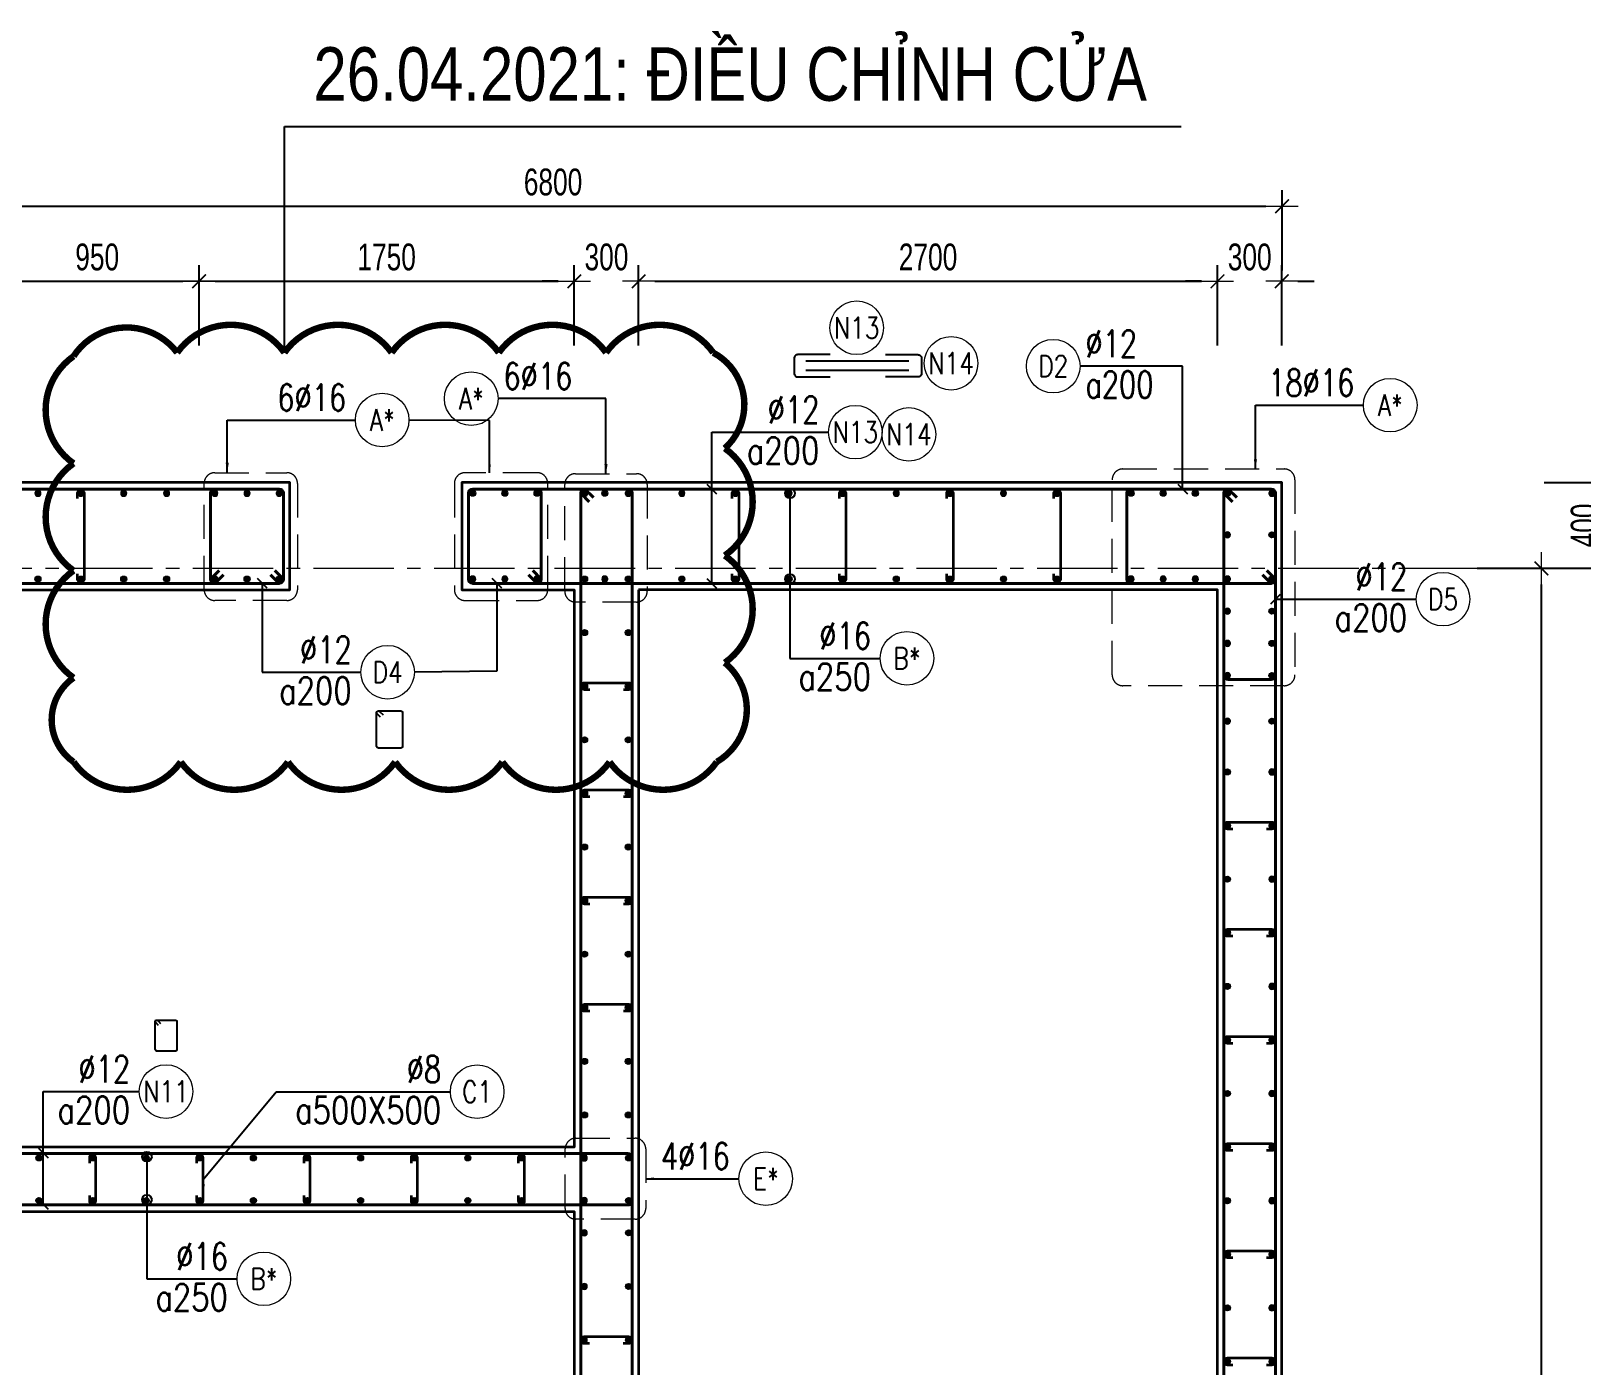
# Model space of a CAD drawing. Header units: millimetres. Extents: x 931337 to 1117500, y 19732 to 157199.
# Drawn here: x 1046183 to 1053417, y 145512 to 151739 of the extents above; entities that cross this region are included whole.
import ezdxf
from ezdxf.enums import TextEntityAlignment as Align

# ---------------------------------------------------------------- set-up
doc = ezdxf.new("R2010")
doc.units = ezdxf.units.MM
doc.header["$MEASUREMENT"] = 0
for name, pattern in [('HIDDEN', [9.525, 6.35, -3.175]), ('HIDDEN2', [4.7625, 3.175, -1.5875]), ('OF_Grid_1$0$CENTER2', [1.125, 0.75, -0.125, 0.125, -0.125])]:
    doc.linetypes.add(name, pattern=pattern)
doc.layers.get('0').update_dxf_attribs({"lineweight": 20})
doc.layers.get('Defpoints').update_dxf_attribs({"color": 151, "lineweight": 9})
doc.layers.add('Hidden', color=9, linetype='HIDDEN')
doc.layers.add('Ligature', color=1, linetype='Continuous')
for name, color, linetype, lineweight in [('KC-LEADER', 153, 'Continuous', 18), ('KC-THEP', 6, 'Continuous', 40), ('NDC_S_DIM', 1, 'Continuous', 15), ('NDC_S_HIDDEN', 8, 'HIDDEN2', 13), ('NDC_S_LEADER', 1, 'Continuous', 15), ('NDC_S_REBAR', 4, 'Continuous', 35), ('NDC_S_STIRRUP', 4, 'Continuous', 40), ('NDC_S_VN TEXT', 7, 'Continuous', 20), ('NDC_S_WALL', 6, 'Continuous', 35), ('OF_Grid_1$0$NDC_S_AXIS', 5, 'OF_Grid_1$0$CENTER2', 13)]:
    doc.layers.add(name, color=color, linetype=linetype, lineweight=lineweight)
doc.layers.add('NDC-S-REVC', color=240, linetype='Continuous', lineweight=20, plot=False)
doc.styles.add('ARIAL', font='arial.ttf', dxfattribs={"width": 0.8})
doc.styles.add('NDC_DIM', font='', dxfattribs={"width": 0.75})
doc.styles.add('NDC_EN TXT', font='romans.shx', dxfattribs={"width": 0.8})
doc.styles.get('NDC_DIM').set_extended_font_data('Dotum')
doc.dimstyles.new('NDC_dim_25', dxfattribs={"dimscale": 25, "dimtxt": 2.5, "dimasz": 1.5, "dimexe": 1.5, "dimexo": 2.5, "dimgap": 1, "dimtad": 1, "dimdec": 0, "dimzin": 0, "dimdsep": 46, "dimtxsty": 'NDC_DIM', "dimblk": 'DIMMARK', "dimcen": 0.09, "dimdle": 1.2, "dimclrd": 1, "dimclre": 1, "dimclrt": 3, "dimadec": 0, "dimazin": 0, "dimtfac": 1, "dimtdec": 0, "dimtix": 1, "dimtofl": 0, "dimtmove": 0, "dimatfit": 3, "dimfxl": 6, "dimfxlon": 1, "dimtolj": 1, "dimtzin": 0, "dimarcsym": 0})
doc.dimstyles.new('NDC_dim_30', dxfattribs={"dimscale": 30, "dimtxt": 2.5, "dimasz": 1.5, "dimexe": 1.5, "dimexo": 2.5, "dimgap": 1, "dimtad": 1, "dimdec": 0, "dimzin": 0, "dimdsep": 46, "dimtxsty": 'NDC_DIM', "dimblk": 'DIMMARK', "dimcen": 0.09, "dimdle": 1.2, "dimclrd": 1, "dimclre": 1, "dimclrt": 3, "dimadec": 0, "dimazin": 0, "dimtfac": 1, "dimtdec": 0, "dimtix": 1, "dimtofl": 0, "dimtmove": 0, "dimatfit": 3, "dimfxl": 6, "dimfxlon": 1, "dimtolj": 1, "dimtzin": 0, "dimarcsym": 0})
doc.dimstyles.new('NDC_dim_50', dxfattribs={"dimscale": 50, "dimtxt": 2.5, "dimasz": 1.5, "dimexe": 1.5, "dimexo": 2.5, "dimgap": 1, "dimtad": 1, "dimdec": 0, "dimzin": 0, "dimdsep": 46, "dimtxsty": 'NDC_DIM', "dimblk": 'DIMMARK', "dimcen": 0.09, "dimdle": 1.2, "dimclrd": 1, "dimclre": 1, "dimclrt": 3, "dimadec": 0, "dimazin": 0, "dimtfac": 1, "dimtdec": 0, "dimtix": 1, "dimtofl": 0, "dimtmove": 0, "dimatfit": 3, "dimfxl": 6, "dimfxlon": 1, "dimtolj": 1, "dimtzin": 0, "dimarcsym": 0})

# ---------------------------------------------------------------- blocks, each defined once
blk = doc.blocks.new('THEP')
at = {"layer": 'KC-LEADER', "color": 6}
blk.add_circle((0, 0), 14, dxfattribs=at)
at = {"layer": 'KC-THEP'}
for p, q in [((-14, 0), (14, 0)), ((9.9, 9.9), (-9.9, -9.9)), ((-9.9, 9.9), (9.9, -9.9)), ((0, 14), (0, -14))]:
    blk.add_line(p, q, dxfattribs=at)
blk = doc.blocks.new('DIMMARK')
at = {"layer": 'NDC_S_DIM', "color": 1}
blk.add_line((-1.5, 0), (1, 0), dxfattribs=at)
at = {"layer": 'NDC_S_DIM', "color": 2, "const_width": 0.1}
blk.add_lwpolyline([(-0.424, -0.424), (0.424, 0.424)], dxfattribs=at)
blk = doc.blocks.new('*U9')
blk.add_circle((2.5, 0), 2.5)
at = {"layer": 'NDC_S_VN TEXT', "color": 3, "style": 'NDC_EN TXT', "width": 0.75}
blk.add_attdef('DK2', text='', height=2.5, dxfattribs=at).set_placement((-0.85, 0.85), align=Align.RIGHT)
at = {"layer": 'NDC_S_VN TEXT', "color": 7, "style": 'NDC_EN TXT', "width": 0.8}
blk.add_attdef('SH3', text='', height=2, dxfattribs=at).set_placement((2.5, 0), align=Align.MIDDLE)
blk = doc.blocks.new('*U10')
blk.add_circle((2.5, 0), 2.5)
at = {"layer": 'NDC_S_VN TEXT', "color": 3, "style": 'NDC_EN TXT'}
for tag, width, p in [('DK2', 0.75, (-0.85, 0.85)), ('KC2', 0.8, (-0.85, -2.97))]:
    blk.add_attdef(tag, text='', height=2.5, dxfattribs=dict(at, width=width)).set_placement(p, align=Align.RIGHT)
at = {"layer": 'NDC_S_VN TEXT', "color": 7, "style": 'NDC_EN TXT', "width": 0.8}
blk.add_attdef('SH3', text='', height=2, dxfattribs=at).set_placement((2.5, 0), align=Align.MIDDLE)
blk = doc.blocks.new('*U13')
blk.add_circle((-2.5, 0), 2.5)
at = {"layer": 'NDC_S_VN TEXT', "color": 3, "style": 'NDC_EN TXT', "width": 0.75}
blk.add_attdef('DK1', (0.5, 0.85), '', height=2.5, dxfattribs=at)
at = {"layer": 'NDC_S_VN TEXT', "color": 7, "style": 'NDC_EN TXT', "width": 0.8}
blk.add_attdef('SH2', text='', height=2, dxfattribs=at).set_placement((-2.5, 0), align=Align.MIDDLE)
blk = doc.blocks.new('*U827')
at = {"layer": 'KC-THEP', "rotation": 9.66856443638095}
for p in [(0, 99.3), (0, -99.3)]:
    blk.add_blockref('THEP', p, dxfattribs=at)
blk = doc.blocks.new('*U826')
at = {"layer": 'NDC_S_HIDDEN', "color": 0, "linetype": 'ByBlock', "lineweight": -2, "transparency": 16777216}
for p in [(0, 0), (250, 0), (500, 0), (750, 0), (1000, 0), (1250, 0), (1500, 0), (1750, 0), (2000, 0), (2250, 0), (2500, 0)]:
    blk.add_blockref('*U827', p, dxfattribs=at)
blk = doc.blocks.new('*U833')
at = {"layer": 'NDC_S_REBAR'}
blk.add_lwpolyline([(-15, -75), (-15, -100, 1), (15, -100), (15, 100, 1), (-15, 100), (-15, 75)], format="xyb", dxfattribs=at)
blk = doc.blocks.new('*U832')
at = {"layer": 'NDC_S_HIDDEN', "color": 0, "linetype": 'ByBlock', "lineweight": -2, "transparency": 16777216}
for p in [(0, 0), (500, 0), (1000, 0), (1500, 0), (2000, 0)]:
    blk.add_blockref('*U833', p, dxfattribs=at)
blk = doc.blocks.new('*U829')
at = {"layer": 'KC-THEP', "xscale": -1, "rotation": 170.331435563619}
blk.add_blockref('THEP', (0, 200), dxfattribs=at)
at = {"layer": 'KC-THEP', "rotation": 9.668564436380946}
blk.add_blockref('THEP', (0, -200), dxfattribs=at)
blk = doc.blocks.new('*U828')
at = {"layer": 'NDC_S_HIDDEN', "color": 0, "linetype": 'ByBlock', "lineweight": -2, "transparency": 16777216}
for p in [(0, 0), (250, 0), (500, 0), (750, 0), (1000, 0), (1250, 0), (1500, 0), (1750, 0)]:
    blk.add_blockref('*U829', p, dxfattribs=at)
blk = doc.blocks.new('*U831')
at = {"layer": 'NDC_S_REBAR'}
blk.add_lwpolyline([(-15, 175), (-15, 200, -1), (15, 200), (15, -200, -1), (-15, -200), (-15, -175)], format="xyb", dxfattribs=at)
blk = doc.blocks.new('*U830')
at = {"layer": 'NDC_S_HIDDEN', "color": 0, "linetype": 'ByBlock', "lineweight": -2, "transparency": 16777216}
for p in [(0, 0), (500, 0), (1000, 0), (1500, 0)]:
    blk.add_blockref('*U831', p, dxfattribs=at)
blk = doc.blocks.new('*U11')
blk.add_circle((-2.5, 0), 2.5)
at = {"layer": 'NDC_S_VN TEXT', "color": 3, "style": 'NDC_EN TXT', "width": 0.75}
for tag, p in [('DK1', (0.5, 0.85)), ('KC1', (0.5, -2.97))]:
    blk.add_attdef(tag, p, '', height=2.5, dxfattribs=at)
at = {"layer": 'NDC_S_VN TEXT', "color": 7, "style": 'NDC_EN TXT', "width": 0.8}
blk.add_attdef('SH2', text='', height=2, dxfattribs=at).set_placement((-2.5, 0), align=Align.MIDDLE)
blk = doc.blocks.new('A$C7BC65A55')
at = {"layer": 'Ligature'}
for p, q in [((-15.2, 372, 0), (-15.2, 38.5, 0)), ((15.2, 372, 0), (15.2, 38.5, 0))]:
    blk.add_line(p, q, dxfattribs=at)
for points in [[(-36.2, 296.5), (-36.2, 400.9, -0.414214), (-24, 413.1), (24, 413.1, -0.414214), (36.2, 400.9), (36.2, 296.5)], [(-36.2, 116.5), (-36.2, 12.2, 0.414214), (-24, 0), (24, 0, 0.414214), (36.2, 12.2), (36.2, 116.5)]]:
    blk.add_lwpolyline(points, format="xyb", dxfattribs=at)
blk = doc.blocks.new('*D852')
at = {"layer": 'Defpoints', "color": 0, "ltscale": 200, "transparency": 16777216}
for p in [(1046966.8, 150571.8), (1046966.8, 149805.3), (1046017, 149305.3)]:
    blk.add_point(p, dxfattribs=at)
at = {"layer": 'NDC_S_DIM', "color": 1, "lineweight": -2, "ltscale": 200, "transparency": 16777216}
for p, q in [((1046017, 150271.8), (1046017, 150646.8)), ((1046966.8, 150271.8), (1046966.8, 150646.8)), ((1046092, 150571.8), (1046891.8, 150571.8))]:
    blk.add_line(p, q, dxfattribs=at)
at = {"layer": 'NDC_S_DIM', "color": 1, "lineweight": -2, "ltscale": 200, "transparency": 16777216, "xscale": 75, "yscale": 75, "zscale": 75, "rotation": 180}
blk.add_blockref('DIMMARK', (1046017, 150571.8), dxfattribs=at)
at = {"layer": 'NDC_S_DIM', "color": 1, "lineweight": -2, "ltscale": 200, "transparency": 16777216, "xscale": 75, "yscale": 75, "zscale": 75}
blk.add_blockref('DIMMARK', (1046966.8, 150571.8), dxfattribs=at)
at = {"layer": 'NDC_S_DIM', "color": 3, "ltscale": 200, "transparency": 16777216, "insert": (1046491.9, 150684.4), "char_height": 125, "attachment_point": 5, "style": 'NDC_DIM'}
blk.add_mtext('\\A1;950', dxfattribs=at)
blk = doc.blocks.new('*D853')
at = {"layer": 'Defpoints', "color": 0, "ltscale": 200, "transparency": 16777216}
for p in [(1048717, 150571.8), (1046966.8, 149805.3), (1048717, 149305.3)]:
    blk.add_point(p, dxfattribs=at)
at = {"layer": 'NDC_S_DIM', "color": 1, "lineweight": -2, "ltscale": 200, "transparency": 16777216}
for p, q in [((1046966.8, 150271.8), (1046966.8, 150646.8)), ((1048717, 150271.8), (1048717, 150646.8)), ((1047041.8, 150571.8), (1048642, 150571.8))]:
    blk.add_line(p, q, dxfattribs=at)
at = {"layer": 'NDC_S_DIM', "color": 1, "lineweight": -2, "ltscale": 200, "transparency": 16777216, "xscale": 75, "yscale": 75, "zscale": 75, "rotation": 180}
blk.add_blockref('DIMMARK', (1046966.8, 150571.8), dxfattribs=at)
at = {"layer": 'NDC_S_DIM', "color": 1, "lineweight": -2, "ltscale": 200, "transparency": 16777216, "xscale": 75, "yscale": 75, "zscale": 75}
blk.add_blockref('DIMMARK', (1048717, 150571.8), dxfattribs=at)
at = {"layer": 'NDC_S_DIM', "color": 3, "ltscale": 200, "transparency": 16777216, "insert": (1047841.9, 150684.4), "char_height": 125, "attachment_point": 5, "style": 'NDC_DIM'}
blk.add_mtext('\\A1;1750', dxfattribs=at)
blk = doc.blocks.new('*D854')
at = {"layer": 'Defpoints', "color": 0, "ltscale": 200, "transparency": 16777216}
for p in [(1049017, 150571.8), (1048717, 149305.3), (1049017, 149305.3)]:
    blk.add_point(p, dxfattribs=at)
at = {"layer": 'NDC_S_DIM', "color": 1, "lineweight": -2, "ltscale": 200, "transparency": 16777216}
for p, q in [((1048717, 150271.8), (1048717, 150646.8)), ((1049017, 150271.8), (1049017, 150646.8)), ((1048642, 150571.8), (1048567, 150571.8)), ((1049092, 150571.8), (1049167, 150571.8))]:
    blk.add_line(p, q, dxfattribs=at)
at = {"layer": 'NDC_S_DIM', "color": 1, "lineweight": -2, "ltscale": 200, "transparency": 16777216, "xscale": 75, "yscale": 75, "zscale": 75}
blk.add_blockref('DIMMARK', (1048717, 150571.8), dxfattribs=at)
at = {"layer": 'NDC_S_DIM', "color": 1, "lineweight": -2, "ltscale": 200, "transparency": 16777216, "xscale": 75, "yscale": 75, "zscale": 75, "rotation": 180}
blk.add_blockref('DIMMARK', (1049017, 150571.8), dxfattribs=at)
at = {"layer": 'NDC_S_DIM', "color": 3, "ltscale": 200, "transparency": 16777216, "insert": (1048867, 150684.4), "char_height": 125, "attachment_point": 5, "style": 'NDC_DIM'}
blk.add_mtext('\\A1;300', dxfattribs=at)
blk = doc.blocks.new('*D855')
at = {"layer": 'Defpoints', "color": 0, "ltscale": 200, "transparency": 16777216}
for p in [(1051717, 150571.8), (1049017, 149305.3), (1051717, 149266.9)]:
    blk.add_point(p, dxfattribs=at)
at = {"layer": 'NDC_S_DIM', "color": 1, "lineweight": -2, "ltscale": 200, "transparency": 16777216}
for p, q in [((1049017, 150271.8), (1049017, 150646.8)), ((1051717, 150271.8), (1051717, 150646.8)), ((1049092, 150571.8), (1051642, 150571.8))]:
    blk.add_line(p, q, dxfattribs=at)
at = {"layer": 'NDC_S_DIM', "color": 1, "lineweight": -2, "ltscale": 200, "transparency": 16777216, "xscale": 75, "yscale": 75, "zscale": 75, "rotation": 180}
blk.add_blockref('DIMMARK', (1049017, 150571.8), dxfattribs=at)
at = {"layer": 'NDC_S_DIM', "color": 1, "lineweight": -2, "ltscale": 200, "transparency": 16777216, "xscale": 75, "yscale": 75, "zscale": 75}
blk.add_blockref('DIMMARK', (1051717, 150571.8), dxfattribs=at)
at = {"layer": 'NDC_S_DIM', "color": 3, "ltscale": 200, "transparency": 16777216, "insert": (1050367, 150684.4), "char_height": 125, "attachment_point": 5, "style": 'NDC_DIM'}
blk.add_mtext('\\A1;2700', dxfattribs=at)
blk = doc.blocks.new('*D856')
at = {"layer": 'Defpoints', "color": 0, "ltscale": 200, "transparency": 16777216}
for p in [(1052017, 150571.8), (1051717, 149266.9), (1052017, 149225.9)]:
    blk.add_point(p, dxfattribs=at)
at = {"layer": 'NDC_S_DIM', "color": 1, "lineweight": -2, "ltscale": 200, "transparency": 16777216}
for p, q in [((1051717, 150271.8), (1051717, 150646.8)), ((1052017, 150271.8), (1052017, 150646.8)), ((1051642, 150571.8), (1051567, 150571.8)), ((1052092, 150571.8), (1052167, 150571.8))]:
    blk.add_line(p, q, dxfattribs=at)
at = {"layer": 'NDC_S_DIM', "color": 1, "lineweight": -2, "ltscale": 200, "transparency": 16777216, "xscale": 75, "yscale": 75, "zscale": 75}
blk.add_blockref('DIMMARK', (1051717, 150571.8), dxfattribs=at)
at = {"layer": 'NDC_S_DIM', "color": 1, "lineweight": -2, "ltscale": 200, "transparency": 16777216, "xscale": 75, "yscale": 75, "zscale": 75, "rotation": 180}
blk.add_blockref('DIMMARK', (1052017, 150571.8), dxfattribs=at)
at = {"layer": 'NDC_S_DIM', "color": 3, "ltscale": 200, "transparency": 16777216, "insert": (1051867, 150684.4), "char_height": 125, "attachment_point": 5, "style": 'NDC_DIM'}
blk.add_mtext('\\A1;300', dxfattribs=at)
blk = doc.blocks.new('*D858')
at = {"layer": 'Defpoints', "color": 0, "ltscale": 200, "transparency": 16777216}
for p in [(1052018, 150921.5), (1045217.8, 149011.3), (1052018, 148381.5)]:
    blk.add_point(p, dxfattribs=at)
at = {"layer": 'NDC_S_DIM', "color": 1, "lineweight": -2, "ltscale": 200, "transparency": 16777216}
for p, q in [((1045217.8, 150621.5), (1045217.8, 150996.5)), ((1052018, 150621.5), (1052018, 150996.5)), ((1045292.8, 150921.5), (1051943, 150921.5))]:
    blk.add_line(p, q, dxfattribs=at)
at = {"layer": 'NDC_S_DIM', "color": 1, "lineweight": -2, "ltscale": 200, "transparency": 16777216, "xscale": 75, "yscale": 75, "zscale": 75, "rotation": 180}
blk.add_blockref('DIMMARK', (1045217.8, 150921.5), dxfattribs=at)
at = {"layer": 'NDC_S_DIM', "color": 1, "lineweight": -2, "ltscale": 200, "transparency": 16777216, "xscale": 75, "yscale": 75, "zscale": 75}
blk.add_blockref('DIMMARK', (1052018, 150921.5), dxfattribs=at)
at = {"layer": 'NDC_S_DIM', "color": 3, "ltscale": 200, "transparency": 16777216, "insert": (1048617.9, 151034.1), "char_height": 125, "attachment_point": 5, "style": 'NDC_DIM'}
blk.add_mtext('\\A1;6800', dxfattribs=at)
blk = doc.blocks.new('*D862')
at = {"layer": 'Defpoints', "color": 0, "transparency": 16777216}
for p in [(1051387.7, 149232.7), (1053227.7, 149232.7), (1051278.3, 137632.7)]:
    blk.add_point(p, dxfattribs=at)
at = {"layer": 'NDC_S_DIM', "color": 1, "lineweight": -2, "transparency": 16777216}
for p, q in [((1052927.7, 149232.7), (1053302.7, 149232.7)), ((1053227.7, 137707.7), (1053227.7, 149157.7)), ((1052927.7, 137632.7), (1053302.7, 137632.7))]:
    blk.add_line(p, q, dxfattribs=at)
at = {"layer": 'NDC_S_DIM', "color": 1, "lineweight": -2, "transparency": 16777216, "xscale": 75, "yscale": 75, "zscale": 75}
for p, rotation in [((1053227.7, 149232.7), 90), ((1053227.7, 137632.7), 270)]:
    blk.add_blockref('DIMMARK', p, dxfattribs=dict(at, rotation=rotation))
at = {"layer": 'NDC_S_DIM', "color": 3, "transparency": 16777216, "insert": (1053115.1, 143432.7), "char_height": 125, "attachment_point": 5, "rotation": 90, "style": 'NDC_DIM'}
blk.add_mtext('\\A1;11600', dxfattribs=at)
blk = doc.blocks.new('*D864')
at = {"layer": 'Defpoints', "color": 0, "ltscale": 200, "transparency": 16777216}
for p in [(1051903.1, 149232.7), (1053540.3, 149232.7), (1051903, 137632.9)]:
    blk.add_point(p, dxfattribs=at)
at = {"layer": 'NDC_S_DIM', "color": 1, "lineweight": -2, "ltscale": 200, "transparency": 16777216}
for p, q in [((1053240.3, 149232.7), (1053615.3, 149232.7)), ((1053540.3, 137707.9), (1053540.3, 149157.7)), ((1053240.3, 137632.9), (1053615.3, 137632.9))]:
    blk.add_line(p, q, dxfattribs=at)
at = {"layer": 'NDC_S_DIM', "color": 1, "lineweight": -2, "ltscale": 200, "transparency": 16777216, "xscale": 75, "yscale": 75, "zscale": 75}
for p, rotation in [((1053540.3, 149232.7), 90), ((1053540.3, 137632.9), 270)]:
    blk.add_blockref('DIMMARK', p, dxfattribs=dict(at, rotation=rotation))
at = {"layer": 'NDC_S_DIM', "color": 3, "ltscale": 200, "transparency": 16777216, "insert": (1053427.7, 143432.8), "char_height": 125, "attachment_point": 5, "rotation": 90, "style": 'NDC_DIM'}
blk.add_mtext('\\A1;11600', dxfattribs=at)
blk = doc.blocks.new('*D849')
at = {"layer": 'Defpoints', "color": 0, "ltscale": 200, "transparency": 16777216}
for p in [(1052017, 149632.7), (1053540.3, 149632.7), (1051903.1, 149232.7)]:
    blk.add_point(p, dxfattribs=at)
at = {"layer": 'NDC_S_DIM', "color": 1, "lineweight": -2, "ltscale": 200, "transparency": 16777216}
for p, q in [((1053240.3, 149632.7), (1053615.3, 149632.7)), ((1053540.3, 149307.7), (1053540.3, 149557.7)), ((1053240.3, 149232.7), (1053615.3, 149232.7))]:
    blk.add_line(p, q, dxfattribs=at)
at = {"layer": 'NDC_S_DIM', "color": 1, "lineweight": -2, "ltscale": 200, "transparency": 16777216, "xscale": 75, "yscale": 75, "zscale": 75}
for p, rotation in [((1053540.3, 149632.7), 90), ((1053540.3, 149232.7), 270)]:
    blk.add_blockref('DIMMARK', p, dxfattribs=dict(at, rotation=rotation))
at = {"layer": 'NDC_S_DIM', "color": 3, "ltscale": 200, "transparency": 16777216, "insert": (1053427.7, 149432.7), "char_height": 125, "attachment_point": 5, "rotation": 90, "style": 'NDC_DIM'}
blk.add_mtext('\\A1;400', dxfattribs=at)

msp = doc.modelspace()

# ---------------------------------------------------------------- linework, layer by layer
for centre in [(1050034.147, 150354.894), (1050474.248, 150189.138), (1050277.418, 149857.624)]:
    msp.add_circle(centre, 125)
at = {"layer": 'Ligature'}
for points in [[(1047813.476, 148537.645), (1047797.51, 148553.611, -0.66817864), (1047803.284, 148567.549), (1047907.913, 148567.549, -0.41421356), (1047916.077, 148559.384), (1047916.077, 148402.277, -0.41421356), (1047907.913, 148394.112), (1047803.284, 148394.112, -0.41421356), (1047795.119, 148402.277), (1047795.119, 148559.384, -0.66817864), (1047809.057, 148565.158), (1047825.023, 148549.192)], [(1046778.058, 147100.489), (1046764.753, 147113.793, -0.66817864), (1046769.565, 147125.409), (1046856.755, 147125.409, -0.41421356), (1046863.559, 147118.605), (1046863.559, 146987.682, -0.41421356), (1046856.755, 146980.878), (1046769.565, 146980.878, -0.41421356), (1046762.761, 146987.682), (1046762.761, 147118.605, -0.66817864), (1046774.376, 147123.416), (1046787.681, 147110.111)]]:
    msp.add_lwpolyline(points, format="xyb", dxfattribs=at)
at = {"layer": 'NDC-S-REVC', "const_width": 30}
msp.add_lwpolyline([(1046381.673, 148329.656, 0.52056705), (1046881.673, 148329.656, 0.52056705), (1047381.673, 148329.656, 0.52056705), (1047881.673, 148329.656, 0.52056705), (1048381.673, 148329.656, 0.52056705), (1048881.673, 148329.656, 0.52056705), (1049381.673, 148329.656, 0.52056705), (1049418.899, 148792.43, 0.52056705), (1049418.899, 149292.43, 0.52056705), (1049418.899, 149792.43, 0.52056705), (1049365.12, 150238.651, 0.52056705), (1048865.12, 150238.651, 0.52056705), (1048365.12, 150238.651, 0.52056705), (1047865.12, 150238.651, 0.52056705), (1047365.12, 150238.651, 0.52056705), (1046865.12, 150238.651, 0.52056705), (1046381.673, 150222.097, 0.52056705), (1046381.673, 149722.097, 0.52056705), (1046381.673, 149222.097, 0.52056705), (1046381.673, 148722.097, 0.52056705)], format="xyb", close=True, dxfattribs=at)
at = {"layer": 'NDC_S_HIDDEN', "ltscale": 50}
for points in [[(1047040.79, 149678.842), (1047376.014, 149678.842, -0.41421356), (1047426.014, 149628.842), (1047426.014, 149132.684, -0.41421356), (1047376.014, 149082.684), (1047040.79, 149082.684, -0.41421356), (1046990.79, 149132.684), (1046990.79, 149628.842, -0.41421356)], [(1048543.13, 149678.842), (1048207.906, 149678.842, 0.41421356), (1048157.906, 149628.842), (1048157.906, 149132.684, 0.41421356), (1048207.906, 149082.684), (1048543.13, 149082.684, 0.41421356), (1048593.13, 149132.684), (1048593.13, 149628.842, 0.41421356)], [(1048722.719, 149674.225), (1049006.98, 149674.225, -0.41421356), (1049056.98, 149624.225), (1049056.98, 149125.405, -0.41421356), (1049006.98, 149075.405), (1048722.719, 149075.405, -0.41421356), (1048672.719, 149125.405), (1048672.719, 149624.225, -0.41421356)], [(1051275.656, 149696.084), (1052027.866, 149696.084, -0.41421356), (1052077.866, 149646.084), (1052077.866, 148735.14, -0.41421356), (1052027.866, 148685.14), (1051275.656, 148685.14, -0.41421356), (1051225.656, 148735.14), (1051225.656, 149646.084, -0.41421356)], [(1048724.485, 146574.074), (1049000.328, 146574.074, -0.41421356), (1049050.328, 146524.074), (1049050.328, 146246.525, -0.41421356), (1049000.328, 146196.525), (1048724.485, 146196.525, -0.41421356), (1048674.485, 146246.525), (1048674.485, 146524.074, -0.41421356)]]:
    msp.add_lwpolyline(points, format="xyb", close=True, dxfattribs=at)
at = {"layer": 'NDC_S_REBAR'}
for points in [[(1046400.79, 149557.684), (1046400.79, 149582.684, -1), (1046430.79, 149582.684), (1046430.79, 149182.684, -1), (1046400.79, 149182.684), (1046400.79, 149207.684)], [(1048947.064, 148667.684), (1048972.064, 148667.684, 1), (1048972.064, 148697.684), (1048765.04, 148697.684, 1), (1048765.04, 148667.684), (1048790.04, 148667.684)], [(1048947.064, 148167.684), (1048972.064, 148167.684, 1), (1048972.064, 148197.684), (1048765.04, 148197.684, 1), (1048765.04, 148167.684), (1048790.04, 148167.684)], [(1051945.472, 148017.684), (1051970.472, 148017.684, 1), (1051970.472, 148047.684), (1051763.448, 148047.684, 1), (1051763.448, 148017.684), (1051788.448, 148017.684)], [(1048947.064, 147667.684), (1048972.064, 147667.684, 1), (1048972.064, 147697.684), (1048765.04, 147697.684, 1), (1048765.04, 147667.684), (1048790.04, 147667.684)], [(1051945.472, 147517.684), (1051970.472, 147517.684, 1), (1051970.472, 147547.684), (1051763.448, 147547.684, 1), (1051763.448, 147517.684), (1051788.448, 147517.684)], [(1048947.064, 147167.684), (1048972.064, 147167.684, 1), (1048972.064, 147197.684), (1048765.04, 147197.684, 1), (1048765.04, 147167.684), (1048790.04, 147167.684)], [(1051945.472, 147017.684), (1051970.472, 147017.684, 1), (1051970.472, 147047.684), (1051763.448, 147047.684, 1), (1051763.448, 147017.684), (1051788.448, 147017.684)], [(1051945.472, 146517.684), (1051970.472, 146517.684, 1), (1051970.472, 146547.684), (1051763.448, 146547.684, 1), (1051763.448, 146517.684), (1051788.448, 146517.684)], [(1051945.472, 146017.684), (1051970.472, 146017.684, 1), (1051970.472, 146047.684), (1051763.448, 146047.684, 1), (1051763.448, 146017.684), (1051788.448, 146017.684)], [(1048945.472, 145617.684), (1048970.472, 145617.684, 1), (1048970.472, 145647.684), (1048763.448, 145647.684, 1), (1048763.448, 145617.684), (1048788.448, 145617.684)], [(1051945.472, 145517.684), (1051970.472, 145517.684, 1), (1051970.472, 145547.684), (1051763.448, 145547.684, 1), (1051763.448, 145517.684), (1051788.448, 145517.684)]]:
    msp.add_lwpolyline(points, format="xyb", dxfattribs=at)
at = {"layer": 'NDC_S_STIRRUP'}
for points in [[(1047300.79, 149202.684), (1047340.79, 149162.684, 0.41421356), (1047360.79, 149182.684), (1047360.79, 149582.684, 0.41421356), (1047340.79, 149602.684), (1039867.76, 149602.684, 0.41421356), (1039847.76, 149582.684), (1039847.76, 149182.684, 0.41421356), (1039867.76, 149162.684), (1047340.79, 149162.684, 0.41421356), (1047360.79, 149182.684), (1047320.79, 149222.684)], [(1047060.79, 149222.684), (1047020.79, 149182.684, 0.41421356), (1047040.79, 149162.684), (1047340.79, 149162.684, 0.41421356), (1047360.79, 149182.684), (1047360.79, 149582.684, 0.41421356), (1047340.79, 149602.684), (1047040.79, 149602.684, 0.41421356), (1047020.79, 149582.684), (1047020.79, 149182.684, 0.41421356), (1047040.79, 149162.684), (1047080.79, 149202.684)], [(1051926.96, 149202.684), (1051966.96, 149162.684, 0.41421356), (1051986.96, 149182.684), (1051986.96, 149582.684, 0.41421356), (1051966.96, 149602.684), (1048243.13, 149602.684, 0.41421356), (1048223.13, 149582.684), (1048223.13, 149182.684, 0.41421356), (1048243.13, 149162.684), (1051966.96, 149162.684, 0.41421356), (1051986.96, 149182.684), (1051946.96, 149222.684)], [(1048523.13, 149222.684), (1048563.13, 149182.684, -0.41421356), (1048543.13, 149162.684), (1048243.13, 149162.684, -0.41421356), (1048223.13, 149182.684), (1048223.13, 149582.684, -0.41421356), (1048243.13, 149602.684), (1048543.13, 149602.684, -0.41421356), (1048563.13, 149582.684), (1048563.13, 149182.684, -0.41421356), (1048543.13, 149162.684), (1048503.13, 149202.684)], [(1048786.96, 149542.684), (1048746.96, 149582.684, -0.41421356), (1048766.96, 149602.684), (1048966.96, 149602.684, -0.41421356), (1048986.96, 149582.684), (1048986.96, 137282.684, -0.41421356), (1048966.96, 137262.684), (1048766.96, 137262.684, -0.41421356), (1048746.96, 137282.684), (1048746.96, 149582.684, -0.41421356), (1048766.96, 149602.684), (1048806.96, 149562.684)], [(1051926.96, 149202.684), (1051966.96, 149162.684, 0.41421356), (1051986.96, 149182.684), (1051986.96, 149582.684, 0.41421356), (1051966.96, 149602.684), (1051313.448, 149602.684, 0.41421356), (1051293.448, 149582.684), (1051293.448, 149182.684, 0.41421356), (1051313.448, 149162.684), (1051966.96, 149162.684, 0.41421356), (1051986.96, 149182.684), (1051946.96, 149222.684)], [(1051786.96, 137322.684), (1051746.96, 137282.684, 0.41421356), (1051766.96, 137262.684), (1051966.96, 137262.684, 0.41421356), (1051986.96, 137282.684), (1051986.96, 149582.684, 0.41421356), (1051966.96, 149602.684), (1051766.96, 149602.684, 0.41421356), (1051746.96, 149582.684), (1051746.96, 137282.684, 0.41421356), (1051766.96, 137262.684), (1051806.96, 137302.684)], [(1051786.96, 149542.684), (1051746.96, 149582.684, -0.41421356), (1051766.96, 149602.684), (1051966.96, 149602.684, -0.41421356), (1051986.96, 149582.684), (1051986.96, 148734.073, -0.41421356), (1051966.96, 148714.073), (1051766.96, 148714.073, -0.41421356), (1051746.96, 148734.073), (1051746.96, 149582.684, -0.41421356), (1051766.96, 149602.684), (1051806.96, 149562.684)], [(1045806.96, 146302.684), (1045766.96, 146262.684, -0.41421356), (1045746.96, 146282.684), (1045746.96, 146482.684, -0.41421356), (1045766.96, 146502.684), (1048966.96, 146502.684, -0.41421356), (1048986.96, 146482.684), (1048986.96, 146282.684, -0.41435759), (1048966.96, 146262.684), (1045766.96, 146262.684, -0.41421356), (1045746.96, 146282.684), (1045786.96, 146322.684)]]:
    msp.add_lwpolyline(points, format="xyb", dxfattribs=at)
at = {"layer": 'NDC_S_WALL'}
for points in [[(1052016.96, 137232.684), (1052016.96, 149632.684), (1048193.13, 149632.684), (1048193.13, 149132.684), (1048716.96, 149132.684), (1048716.96, 146532.684), (1046016.96, 146532.684), (1046016.96, 149132.684), (1047390.79, 149132.684), (1047390.79, 149632.684), (1039816.96, 149632.684), (1039816.96, 137232.684)], [(1040316.96, 149132.684), (1043116.96, 149132.684), (1043116.96, 149032.684), (1043416.96, 149032.684), (1043416.96, 149132.684), (1045716.96, 149132.684), (1045716.96, 145582.684), (1046016.96, 145582.684), (1046016.96, 146232.684), (1048716.96, 146232.684), (1048716.96, 140832.684)]]:
    msp.add_lwpolyline(points, dxfattribs=at)
msp.add_lwpolyline([(1049016.96, 149132.684), (1049016.96, 137732.684), (1051716.96, 137732.684), (1051716.96, 149132.684)], close=True, dxfattribs=at)
at = {"layer": 'OF_Grid_1$0$NDC_S_AXIS', "ltscale": 500}
msp.add_line((1035125.277, 149232.684), (1053745.865, 149232.684), dxfattribs=at)

# ---------------------------------------------------------------- block references
at = {"layer": 'Hidden', "xscale": 1.44, "yscale": 1.44, "zscale": 1.44, "rotation": 270}
msp.add_blockref('A$C7BC65A55', (1049742.036, 150177.369, 0.03), dxfattribs=at)
at = {"layer": 'KC-THEP', "xscale": -1}
for p, rotation in [((1046215.79, 149582.684), 170.331435563619), ((1046415.79, 149582.684), 170.331435563619), ((1046615.79, 149582.684), 170.331435563619), ((1046815.79, 149582.684), 170.331435563619), ((1047040.79, 149582.684), 170.331435563619), ((1047190.79, 149582.684), 170.331435563619), ((1047340.79, 149582.684), 170.331435563619), ((1048765.04, 149582.684), 170.331435563619), ((1048968.832, 149582.684), 170.331435563619), ((1051970.472, 149582.684), 170.331435563619), ((1051763.448, 149388.81), 350.3314355636191), ((1048243.13, 149182.684), 350.3314355636191), ((1048393.13, 149182.684), 350.3314355636191), ((1048543.13, 149182.684), 350.3314355636191), ((1048859.2, 149182.684), 350.3314355636191), ((1051313.448, 149182.684), 350.3314355636191), ((1051463.448, 149182.684), 350.3314355636191), ((1051613.448, 149182.684), 350.3314355636191), ((1051763.448, 149182.684), 350.3314355636191), ((1051763.448, 149032.684), 350.3314355636191), ((1051763.448, 148882.684), 350.3314355636191), ((1051763.448, 148732.684), 350.3314355636191), ((1051763.448, 148519.912), 350.3314355636191), ((1051970.472, 148282.684), 170.331435563619), ((1051970.472, 148032.684), 170.331435563619), ((1051970.472, 147782.684), 170.331435563619), ((1051970.472, 147532.684), 170.331435563619), ((1051970.472, 147282.684), 170.331435563619), ((1051970.472, 147032.684), 170.331435563619), ((1051970.472, 146782.684), 170.331435563619), ((1051970.472, 146532.684), 170.331435563619), ((1048763.448, 146482.258), 350.3314355636191), ((1048763.448, 146283.668), 350.3314355636191), ((1051970.472, 146282.684), 170.331435563619), ((1048763.448, 146132.684), 350.3314355636191), ((1051970.472, 146032.684), 170.331435563619), ((1048763.448, 145882.684), 350.3314355636191), ((1051970.472, 145782.684), 170.331435563619), ((1048763.448, 145632.684), 350.3314355636191), ((1051970.472, 145532.684), 170.331435563619)]:
    msp.add_blockref('THEP', p, dxfattribs=dict(at, rotation=rotation))
at = {"layer": 'KC-THEP'}
for p, rotation in [((1048243.13, 149582.684), 189.6685644363809), ((1048393.13, 149582.684), 189.6685644363809), ((1048543.13, 149582.684), 189.6685644363809), ((1048859.2, 149582.684), 189.668564436381), ((1051313.448, 149582.684), 189.6685644363809), ((1051463.448, 149582.684), 189.6685644363809), ((1051613.448, 149582.684), 189.6685644363809), ((1051763.448, 149582.684), 189.6685644363809), ((1051970.472, 149388.81), 9.66856443638095), ((1046215.79, 149182.684), 9.668564436380946), ((1046415.79, 149182.684), 9.668564436380946), ((1046615.79, 149182.684), 9.668564436380946), ((1046815.79, 149182.684), 9.668564436380946), ((1047040.79, 149182.684), 9.668564436380946), ((1047190.79, 149182.684), 9.668564436380946), ((1047340.79, 149182.684), 9.668564436380946), ((1048765.04, 149182.684), 9.668564436380926), ((1048968.832, 149182.684), 9.668564436380926), ((1051970.472, 149182.684), 9.66856443638095), ((1051970.472, 149032.684), 9.66856443638095), ((1048765.04, 148932.684), 9.668564436380926), ((1048968.832, 148932.684), 9.668564436380926), ((1051970.472, 148882.684), 9.66856443638095), ((1051970.472, 148732.684), 9.66856443638095), ((1048765.04, 148682.684), 9.668564436380926), ((1048968.832, 148682.684), 9.668564436380926), ((1051970.472, 148519.912), 9.66856443638095), ((1048765.04, 148432.684), 9.668564436380926), ((1048968.832, 148432.684), 9.668564436380926), ((1051763.448, 148282.684), 189.6685644363809), ((1048765.04, 148182.684), 9.668564436380926), ((1048968.832, 148182.684), 9.668564436380926), ((1051763.448, 148032.684), 189.6685644363809), ((1048765.04, 147932.684), 9.668564436380926), ((1048968.832, 147932.684), 9.668564436380926), ((1051763.448, 147782.684), 189.6685644363809), ((1048765.04, 147682.684), 9.668564436380926), ((1048968.832, 147682.684), 9.668564436380926), ((1051763.448, 147532.684), 189.6685644363809), ((1048765.04, 147432.684), 9.668564436380926), ((1048968.832, 147432.684), 9.668564436380926), ((1051763.448, 147282.684), 189.6685644363809), ((1048765.04, 147182.684), 9.668564436380926), ((1048968.832, 147182.684), 9.668564436380926), ((1051763.448, 147032.684), 189.6685644363809), ((1048765.04, 146932.684), 9.668564436380926), ((1048968.832, 146932.684), 9.668564436380926), ((1051763.448, 146782.684), 189.6685644363809), ((1048765.04, 146682.684), 9.668564436380926), ((1048968.832, 146682.684), 9.668564436380926), ((1051763.448, 146532.684), 189.6685644363809), ((1048970.472, 146482.258), 9.668564436380926), ((1048970.472, 146283.668), 9.668564436380926), ((1051763.448, 146282.684), 189.6685644363809), ((1048970.472, 146132.684), 9.668564436380953), ((1051763.448, 146032.684), 189.6685644363809), ((1048970.472, 145882.684), 9.668564436380953), ((1051763.448, 145782.684), 189.6685644363809), ((1048970.472, 145632.684), 9.668564436380953), ((1051763.448, 145532.684), 189.6685644363809)]:
    msp.add_blockref('THEP', p, dxfattribs=dict(at, rotation=rotation))
at = {"layer": 'NDC_S_HIDDEN'}
for name, p in [('*U828', (1049218.832, 149382.684)), ('*U830', (1049468.832, 149382.684)), ('*U826', (1045970.472, 146382.963)), ('*U832', (1046470.472, 146382.258))]:
    msp.add_blockref(name, p, dxfattribs=at)
at = {"layer": 'NDC_S_VN TEXT', "xscale": 50, "yscale": 50, "zscale": 50}
for name, p, values in [('*U11', (1051075.807, 150175.898), {'SH2': 'D2', 'DK1': '%%C12', 'KC1': 'a200'}), ('*U13', (1048361.417, 150024.166), {'SH2': 'A*', 'DK1': '6%%C16'}), ('*U9', (1052397.412, 149993.974), {'SH3': 'A*', 'DK2': '18%%C16'}), ('*U9', (1047695.913, 149924.705), {'SH3': 'A*', 'DK2': '6%%C16'}), ('*U10', (1049902.696, 149867.962), {'SH3': 'N13', 'DK2': '%%C12', 'KC2': 'a200'}), ('*U10', (1052643.713, 149088.75), {'SH3': 'D5', 'DK2': '%%C12', 'KC2': 'a200'}), ('*U10', (1050143.432, 148812.972), {'SH3': 'B*', 'DK2': '%%C16', 'KC2': 'a250'}), ('*U10', (1047721.439, 148748.002), {'SH3': 'D4', 'DK2': '%%C12', 'KC2': 'a200'}), ('*U10', (1046688.003, 146791.884), {'SH3': 'N11', 'DK2': '%%C12', 'KC2': 'a200'}), ('*U10', (1048138.971, 146791.247), {'SH3': 'C1', 'DK2': '%%c8', 'KC2': 'a500X500'}), ('*U9', (1049484.906, 146385.299), {'SH3': 'E*', 'DK2': '4%%C16'}), ('*U10', (1047144.178, 145918.101), {'SH3': 'B*', 'DK2': '%%C16', 'KC2': 'a250'})]:
    msp.add_blockref(name, p, dxfattribs=at).add_auto_attribs(values)

# ---------------------------------------------------------------- texts
at = {"layer": 'NDC_S_VN TEXT', "style": 'ARIAL', "width": 0.8}
msp.add_text('26.04.2021: ĐIỀU CHỈNH CỬA', height=250, dxfattribs=at).set_placement((1047500.394, 151413.636))
at = {"layer": 'NDC_S_VN TEXT', "color": 7, "style": 'NDC_EN TXT', "width": 0.8}
for tag, p in [('N13', (1050034.147, 150354.894)), ('N14', (1050474.248, 150189.138)), ('N14', (1050277.418, 149857.624))]:
    msp.add_attdef(tag, text='3', height=100, dxfattribs=at).set_placement(p, align=Align.MIDDLE)

# ---------------------------------------------------------------- dimensions: what is measured, and where the dimension line sits
at = {"layer": 'NDC_S_DIM', "ltscale": 200}
for base, p1, p2, picture, middle in [((1052017.96, 150921.527), (1045217.76, 149011.265), (1052017.96, 148381.521), '*D858', (1048617.86, 151034.112)), ((1046966.79, 150571.787), (1046016.96, 149305.303), (1046966.79, 149805.303), '*D852', (1046491.875, 150684.371)), ((1048716.96, 150571.787), (1046966.79, 149805.303), (1048716.96, 149305.303), '*D853', (1047841.875, 150684.371)), ((1049016.96, 150571.787), (1048716.96, 149305.303), (1049016.96, 149305.303), '*D854', (1048866.96, 150684.371)), ((1051716.96, 150571.787), (1049016.96, 149305.303), (1051716.96, 149266.935), '*D855', (1050366.96, 150684.371)), ((1052016.96, 150571.787), (1051716.96, 149266.935), (1052016.96, 149225.899), '*D856', (1051866.96, 150684.371))]:
    dim = msp.add_linear_dim(base=base, p1=p1, p2=p2, dimstyle='NDC_dim_50', override={"dimtmove": 1}, dxfattribs=at)
    dim.commit()
    dim.dimension.update_dxf_attribs({"geometry": picture, "text_midpoint": middle})
for base, p1, p2, picture, middle in [((1053540.305, 149632.684), (1051903.072, 149232.684), (1052016.96, 149632.684), '*D849', (1053427.72, 149432.684)), ((1053540.305, 149232.684), (1051902.975, 137632.938), (1051903.072, 149232.684), '*D864', (1053427.72, 143432.811))]:
    dim = msp.add_linear_dim(base=base, p1=p1, p2=p2, angle=90, dimstyle='NDC_dim_50', override={"dimtmove": 1}, dxfattribs=at)
    dim.commit()
    dim.dimension.update_dxf_attribs({"geometry": picture, "text_midpoint": middle})
at = {"layer": 'NDC_S_DIM'}
dim = msp.add_linear_dim(base=(1053227.709, 149232.684), p1=(1051278.323, 137632.684), p2=(1051387.656, 149232.684), angle=90, dimstyle='NDC_dim_50', override={"dimtmove": 1}, dxfattribs=at)
dim.commit()
dim.dimension.update_dxf_attribs({"geometry": '*D862', "text_midpoint": (1053115.125, 143432.684)})

# ---------------------------------------------------------------- leaders
at = {"layer": 'NDC-S-REVC'}
msp.add_leader([(1047365.12, 150238.651), (1047365.12, 151294.231), (1051547.101, 151294.231)], dimstyle='NDC_dim_50', override={"dimscale": 1, "dimasz": 1, "dimgap": 1, "dimtad": 0}, dxfattribs=at)
at = {"layer": 'NDC_S_HIDDEN', "ltscale": 200}
msp.add_leader([(1048321.858, 149678.842), (1048321.858, 149921.687), (1047945.912, 149924.125)], dimstyle='NDC_dim_25', override={"dimgap": 1, "dimtad": 0}, dxfattribs=at)
at = {"layer": 'NDC_S_LEADER'}
for points, dimstyle, override in [([(1051554.269, 149602.684), (1051554.269, 150175.898), (1051075.807, 150175.898)], 'NDC_dim_30', {"dimtad": 0, "dimldrblk": 'Oblique'}), ([(1048864.85, 149674.225), (1048864.85, 150024.166), (1048365.301, 150024.166)], 'NDC_dim_30', {"dimgap": 1, "dimtad": 0}), ([(1051893.685, 149696.084), (1051893.685, 149993.974), (1052397.412, 149993.974)], 'NDC_dim_30', {"dimtad": 0}), ([(1047098.511, 149680.83), (1047098.511, 149924.524), (1047695.913, 149924.524)], 'NDC_dim_30', {"dimtad": 0}), ([(1049357.957, 149162.684), (1049357.957, 149867.781), (1049902.696, 149867.781)], 'NDC_dim_30', {"dimtad": 0, "dimldrblk": 'Oblique'}), ([(1049357.957, 149602.684), (1049357.957, 149867.781), (1049902.696, 149867.781)], 'NDC_dim_30', {"dimtad": 0, "dimldrblk": 'Oblique'}), ([(1049722.82, 149582.684), (1049722.82, 148812.791), (1050143.432, 148812.791)], 'NDC_dim_30', {"dimgap": 1, "dimtad": 0, "dimldrblk": 'Origin'}), ([(1047261.915, 149162.684), (1047261.915, 148748.002), (1047721.439, 148748.002)], 'NDC_dim_30', {"dimtad": 0, "dimldrblk": 'Oblique'}), ([(1048356.527, 149162.684), (1048356.527, 148752.246), (1047971.435, 148749.042)], 'NDC_dim_30', {"dimtad": 0, "dimldrblk": 'Oblique'}), ([(1049722.82, 149182.684), (1049722.82, 148812.791), (1050143.432, 148812.791)], 'NDC_dim_30', {"dimgap": 1, "dimtad": 0, "dimldrblk": 'Origin'}), ([(1051986.96, 149088.75), (1052643.713, 149088.75)], 'NDC_dim_30', {"dimtad": 0, "dimldrblk": 'Oblique'}), ([(1046240.567, 146265.036), (1046240.567, 146791.703), (1046688.003, 146791.703)], 'NDC_dim_30', {"dimgap": 1, "dimtad": 0, "dimldrblk": 'Oblique'}), ([(1046240.567, 146505.036), (1046240.567, 146791.703), (1046688.003, 146791.703)], 'NDC_dim_30', {"dimtad": 0, "dimldrblk": 'Oblique'}), ([(1046985.472, 146382.258), (1047326.075, 146791.246), (1048138.971, 146791.246)], 'NDC_dim_30', {"dimtad": 0, "dimldrblk": 'Oblique'}), ([(1046723.566, 146487.814), (1046723.566, 145917.92), (1047144.178, 145917.92)], 'NDC_dim_30', {"dimgap": 1, "dimtad": 0, "dimldrblk": 'Origin'}), ([(1049050.328, 146385.299), (1049484.906, 146385.299)], 'NDC_dim_25', {"dimgap": 1, "dimtad": 0}), ([(1046723.566, 146287.814), (1046723.566, 145917.92), (1047144.178, 145917.92)], 'NDC_dim_30', {"dimgap": 1, "dimtad": 0, "dimldrblk": 'Origin'})]:
    msp.add_leader(points, dimstyle=dimstyle, override=override, dxfattribs=at)

doc.saveas('drawing.dxf')
